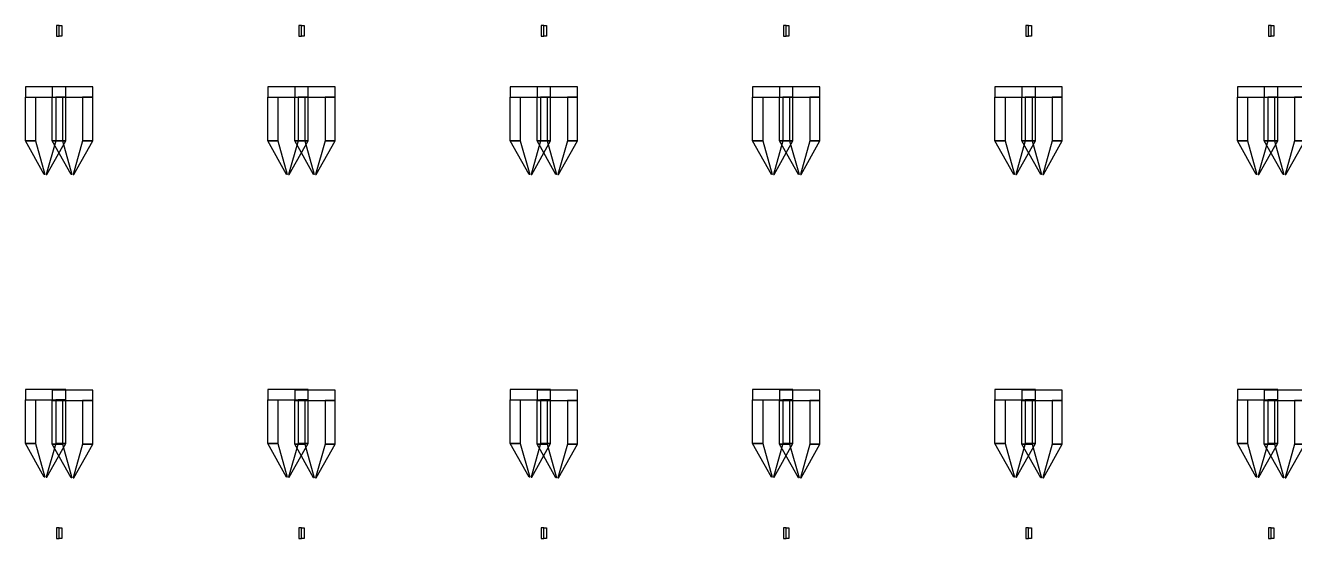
# Model space of a CAD drawing. Extents: x -50899 to 50899, y -48295 to 50898.
# Drawn here: x -15550 to -6125, y -28058 to -24242 of the extents above; entities that cross this region are included whole.
import ezdxf

# ---------------------------------------------------------------- set-up
doc = ezdxf.new("R2010")
doc.units = 0

# ---------------------------------------------------------------- blocks, each defined once
blk = doc.blocks.new('Q6')
for points in [[(3250, 14425), (3250, 14350), (3550, 14350), (3550, 14425), (3250, 14425)], [(3250, 14425), (3250, 14350), (3550, 14350), (3550, 14425), (3250, 14425)], [(3325, 14350), (3325, 14025), (3250, 14025), (3250, 14350), (3325, 14350)], [(3325, 14350), (3325, 14025), (3250, 14025), (3250, 14350), (3325, 14350)], [(3475, 14350), (3475, 14025), (3550, 14025), (3550, 14350), (3475, 14350)], [(3475, 14350), (3475, 14025), (3550, 14025), (3550, 14350), (3475, 14350)], [(3325, 14025), (3395, 13775), (3390.2, 13775), (3250, 14025), (3325, 14025)], [(3325, 14025), (3395, 13775), (3390.2, 13775), (3250, 14025), (3325, 14025)], [(3475, 14025), (3405, 13775), (3409.8, 13775), (3550, 14025), (3475, 14025)], [(3475, 14025), (3405, 13775), (3409.8, 13775), (3550, 14025), (3475, 14025)], [(3250, 12175), (3250, 12100), (3550, 12100), (3550, 12175), (3250, 12175)], [(3250, 12175), (3250, 12100), (3550, 12100), (3550, 12175), (3250, 12175)], [(3325, 12100), (3325, 11775), (3250, 11775), (3250, 12100), (3325, 12100)], [(3325, 12100), (3325, 11775), (3250, 11775), (3250, 12100), (3325, 12100)], [(3475, 12100), (3475, 11775), (3550, 11775), (3550, 12100), (3475, 12100)], [(3475, 12100), (3475, 11775), (3550, 11775), (3550, 12100), (3475, 12100)], [(3325, 11775), (3395, 11525), (3390.2, 11525), (3250, 11775), (3325, 11775)], [(3325, 11775), (3395, 11525), (3390.2, 11525), (3250, 11775), (3325, 11775)], [(3475, 11775), (3405, 11525), (3409.8, 11525), (3550, 11775), (3475, 11775)], [(3475, 11775), (3405, 11525), (3409.8, 11525), (3550, 11775), (3475, 11775)]]:
    blk.add_lwpolyline(points)
blk = doc.blocks.new('Q7')
for points in [[(1700, 14802.9), (1700, 14882.9), (1680, 14882.9), (1680, 14802.9), (1700, 14802.9)], [(3250, 14425), (3250, 14350), (3550, 14350), (3550, 14425), (3250, 14425)], [(3250, 14425), (3250, 14350), (3550, 14350), (3550, 14425), (3250, 14425)], [(3325, 14350), (3325, 14025), (3250, 14025), (3250, 14350), (3325, 14350)], [(3325, 14350), (3325, 14025), (3250, 14025), (3250, 14350), (3325, 14350)], [(3475, 14350), (3475, 14025), (3550, 14025), (3550, 14350), (3475, 14350)], [(3475, 14350), (3475, 14025), (3550, 14025), (3550, 14350), (3475, 14350)], [(3325, 14025), (3395, 13775), (3390.2, 13775), (3250, 14025), (3325, 14025)], [(3325, 14025), (3395, 13775), (3390.2, 13775), (3250, 14025), (3325, 14025)], [(3475, 14025), (3405, 13775), (3409.8, 13775), (3550, 14025), (3475, 14025)], [(3475, 14025), (3405, 13775), (3409.8, 13775), (3550, 14025), (3475, 14025)], [(3250, 12175), (3250, 12100), (3550, 12100), (3550, 12175), (3250, 12175)], [(3250, 12175), (3250, 12100), (3550, 12100), (3550, 12175), (3250, 12175)], [(3325, 12100), (3325, 11775), (3250, 11775), (3250, 12100), (3325, 12100)], [(3325, 12100), (3325, 11775), (3250, 11775), (3250, 12100), (3325, 12100)], [(3475, 12100), (3475, 11775), (3550, 11775), (3550, 12100), (3475, 12100)], [(3475, 12100), (3475, 11775), (3550, 11775), (3550, 12100), (3475, 12100)], [(3325, 11775), (3395, 11525), (3390.2, 11525), (3250, 11775), (3325, 11775)], [(3325, 11775), (3395, 11525), (3390.2, 11525), (3250, 11775), (3325, 11775)], [(3475, 11775), (3405, 11525), (3409.8, 11525), (3550, 11775), (3475, 11775)], [(3475, 11775), (3405, 11525), (3409.8, 11525), (3550, 11775), (3475, 11775)], [(1700, 11067.1), (1700, 11147.1), (1680, 11147.1), (1680, 11067.1), (1700, 11067.1)]]:
    blk.add_lwpolyline(points)
blk = doc.blocks.new('Q8')
for points in [[(-100, 14802.9), (-100, 14882.9), (-80, 14882.9), (-80, 14802.9), (-100, 14802.9)], [(1700, 14802.9), (1700, 14882.9), (1680, 14882.9), (1680, 14802.9), (1700, 14802.9)], [(3250, 14425), (3250, 14350), (3550, 14350), (3550, 14425), (3250, 14425)], [(3250, 14425), (3250, 14350), (3550, 14350), (3550, 14425), (3250, 14425)], [(3325, 14350), (3325, 14025), (3250, 14025), (3250, 14350), (3325, 14350)], [(3325, 14350), (3325, 14025), (3250, 14025), (3250, 14350), (3325, 14350)], [(3475, 14350), (3475, 14025), (3550, 14025), (3550, 14350), (3475, 14350)], [(3475, 14350), (3475, 14025), (3550, 14025), (3550, 14350), (3475, 14350)], [(3325, 14025), (3395, 13775), (3390.2, 13775), (3250, 14025), (3325, 14025)], [(3325, 14025), (3395, 13775), (3390.2, 13775), (3250, 14025), (3325, 14025)], [(3475, 14025), (3405, 13775), (3409.8, 13775), (3550, 14025), (3475, 14025)], [(3475, 14025), (3405, 13775), (3409.8, 13775), (3550, 14025), (3475, 14025)], [(3250, 12175), (3250, 12100), (3550, 12100), (3550, 12175), (3250, 12175)], [(3250, 12175), (3250, 12100), (3550, 12100), (3550, 12175), (3250, 12175)], [(3325, 12100), (3325, 11775), (3250, 11775), (3250, 12100), (3325, 12100)], [(3325, 12100), (3325, 11775), (3250, 11775), (3250, 12100), (3325, 12100)], [(3475, 12100), (3475, 11775), (3550, 11775), (3550, 12100), (3475, 12100)], [(3475, 12100), (3475, 11775), (3550, 11775), (3550, 12100), (3475, 12100)], [(3325, 11775), (3395, 11525), (3390.2, 11525), (3250, 11775), (3325, 11775)], [(3325, 11775), (3395, 11525), (3390.2, 11525), (3250, 11775), (3325, 11775)], [(3475, 11775), (3405, 11525), (3409.8, 11525), (3550, 11775), (3475, 11775)], [(3475, 11775), (3405, 11525), (3409.8, 11525), (3550, 11775), (3475, 11775)], [(-100, 11067.1), (-100, 11147.1), (-80, 11147.1), (-80, 11067.1), (-100, 11067.1)], [(1700, 11067.1), (1700, 11147.1), (1680, 11147.1), (1680, 11067.1), (1700, 11067.1)]]:
    blk.add_lwpolyline(points)
blk = doc.blocks.new('Q9')
for points in [[(-100, 14802.9), (-100, 14882.9), (-80, 14882.9), (-80, 14802.9), (-100, 14802.9)], [(1700, 14802.9), (1700, 14882.9), (1680, 14882.9), (1680, 14802.9), (1700, 14802.9)], [(-1950, 14425), (-1950, 14350), (-1650, 14350), (-1650, 14425), (-1950, 14425)], [(-1950, 14425), (-1950, 14350), (-1650, 14350), (-1650, 14425), (-1950, 14425)], [(3250, 14425), (3250, 14350), (3550, 14350), (3550, 14425), (3250, 14425)], [(3250, 14425), (3250, 14350), (3550, 14350), (3550, 14425), (3250, 14425)], [(-1875, 14350), (-1875, 14025), (-1950, 14025), (-1950, 14350), (-1875, 14350)], [(-1875, 14350), (-1875, 14025), (-1950, 14025), (-1950, 14350), (-1875, 14350)], [(-1725, 14350), (-1725, 14025), (-1650, 14025), (-1650, 14350), (-1725, 14350)], [(-1725, 14350), (-1725, 14025), (-1650, 14025), (-1650, 14350), (-1725, 14350)], [(3325, 14350), (3325, 14025), (3250, 14025), (3250, 14350), (3325, 14350)], [(3325, 14350), (3325, 14025), (3250, 14025), (3250, 14350), (3325, 14350)], [(3475, 14350), (3475, 14025), (3550, 14025), (3550, 14350), (3475, 14350)], [(3475, 14350), (3475, 14025), (3550, 14025), (3550, 14350), (3475, 14350)], [(-1875, 14025), (-1805, 13775), (-1809.8, 13775), (-1950, 14025), (-1875, 14025)], [(-1875, 14025), (-1805, 13775), (-1809.8, 13775), (-1950, 14025), (-1875, 14025)], [(-1725, 14025), (-1795, 13775), (-1790.2, 13775), (-1650, 14025), (-1725, 14025)], [(-1725, 14025), (-1795, 13775), (-1790.2, 13775), (-1650, 14025), (-1725, 14025)], [(3325, 14025), (3395, 13775), (3390.2, 13775), (3250, 14025), (3325, 14025)], [(3325, 14025), (3395, 13775), (3390.2, 13775), (3250, 14025), (3325, 14025)], [(3475, 14025), (3405, 13775), (3409.8, 13775), (3550, 14025), (3475, 14025)], [(3475, 14025), (3405, 13775), (3409.8, 13775), (3550, 14025), (3475, 14025)], [(-1950, 12170), (-1950, 12095), (-1650, 12095), (-1650, 12170), (-1950, 12170)], [(-1950, 12170), (-1950, 12095), (-1650, 12095), (-1650, 12170), (-1950, 12170)], [(3250, 12175), (3250, 12100), (3550, 12100), (3550, 12175), (3250, 12175)], [(3250, 12175), (3250, 12100), (3550, 12100), (3550, 12175), (3250, 12175)], [(-1875, 12095), (-1875, 11770), (-1950, 11770), (-1950, 12095), (-1875, 12095)], [(-1875, 12095), (-1875, 11770), (-1950, 11770), (-1950, 12095), (-1875, 12095)], [(-1725, 12095), (-1725, 11770), (-1650, 11770), (-1650, 12095), (-1725, 12095)], [(-1725, 12095), (-1725, 11770), (-1650, 11770), (-1650, 12095), (-1725, 12095)], [(3325, 12100), (3325, 11775), (3250, 11775), (3250, 12100), (3325, 12100)], [(3325, 12100), (3325, 11775), (3250, 11775), (3250, 12100), (3325, 12100)], [(3475, 12100), (3475, 11775), (3550, 11775), (3550, 12100), (3475, 12100)], [(3475, 12100), (3475, 11775), (3550, 11775), (3550, 12100), (3475, 12100)], [(-1875, 11770), (-1805, 11520), (-1809.8, 11520), (-1950, 11770), (-1875, 11770)], [(-1875, 11770), (-1805, 11520), (-1809.8, 11520), (-1950, 11770), (-1875, 11770)], [(-1725, 11770), (-1795, 11520), (-1790.2, 11520), (-1650, 11770), (-1725, 11770)], [(-1725, 11770), (-1795, 11520), (-1790.2, 11520), (-1650, 11770), (-1725, 11770)], [(3325, 11775), (3395, 11525), (3390.2, 11525), (3250, 11775), (3325, 11775)], [(3325, 11775), (3395, 11525), (3390.2, 11525), (3250, 11775), (3325, 11775)], [(3475, 11775), (3405, 11525), (3409.8, 11525), (3550, 11775), (3475, 11775)], [(3475, 11775), (3405, 11525), (3409.8, 11525), (3550, 11775), (3475, 11775)], [(-100, 11067.1), (-100, 11147.1), (-80, 11147.1), (-80, 11067.1), (-100, 11067.1)], [(1700, 11067.1), (1700, 11147.1), (1680, 11147.1), (1680, 11067.1), (1700, 11067.1)]]:
    blk.add_lwpolyline(points)
blk = doc.blocks.new('Q10')
for points in [[(-100, 14802.9), (-100, 14882.9), (-80, 14882.9), (-80, 14802.9), (-100, 14802.9)], [(1700, 14802.9), (1700, 14882.9), (1680, 14882.9), (1680, 14802.9), (1700, 14802.9)], [(-1950, 14425), (-1950, 14350), (-1650, 14350), (-1650, 14425), (-1950, 14425)], [(-1950, 14425), (-1950, 14350), (-1650, 14350), (-1650, 14425), (-1950, 14425)], [(3250, 14425), (3250, 14350), (3550, 14350), (3550, 14425), (3250, 14425)], [(3250, 14425), (3250, 14350), (3550, 14350), (3550, 14425), (3250, 14425)], [(-1875, 14350), (-1875, 14025), (-1950, 14025), (-1950, 14350), (-1875, 14350)], [(-1875, 14350), (-1875, 14025), (-1950, 14025), (-1950, 14350), (-1875, 14350)], [(-1725, 14350), (-1725, 14025), (-1650, 14025), (-1650, 14350), (-1725, 14350)], [(-1725, 14350), (-1725, 14025), (-1650, 14025), (-1650, 14350), (-1725, 14350)], [(3325, 14350), (3325, 14025), (3250, 14025), (3250, 14350), (3325, 14350)], [(3325, 14350), (3325, 14025), (3250, 14025), (3250, 14350), (3325, 14350)], [(3475, 14350), (3475, 14025), (3550, 14025), (3550, 14350), (3475, 14350)], [(3475, 14350), (3475, 14025), (3550, 14025), (3550, 14350), (3475, 14350)], [(-1875, 14025), (-1805, 13775), (-1809.8, 13775), (-1950, 14025), (-1875, 14025)], [(-1875, 14025), (-1805, 13775), (-1809.8, 13775), (-1950, 14025), (-1875, 14025)], [(-1725, 14025), (-1795, 13775), (-1790.2, 13775), (-1650, 14025), (-1725, 14025)], [(-1725, 14025), (-1795, 13775), (-1790.2, 13775), (-1650, 14025), (-1725, 14025)], [(3325, 14025), (3395, 13775), (3390.2, 13775), (3250, 14025), (3325, 14025)], [(3325, 14025), (3395, 13775), (3390.2, 13775), (3250, 14025), (3325, 14025)], [(3475, 14025), (3405, 13775), (3409.8, 13775), (3550, 14025), (3475, 14025)], [(3475, 14025), (3405, 13775), (3409.8, 13775), (3550, 14025), (3475, 14025)], [(-1950, 12170), (-1950, 12095), (-1650, 12095), (-1650, 12170), (-1950, 12170)], [(-1950, 12170), (-1950, 12095), (-1650, 12095), (-1650, 12170), (-1950, 12170)], [(3250, 12175), (3250, 12100), (3550, 12100), (3550, 12175), (3250, 12175)], [(3250, 12175), (3250, 12100), (3550, 12100), (3550, 12175), (3250, 12175)], [(-1875, 12095), (-1875, 11770), (-1950, 11770), (-1950, 12095), (-1875, 12095)], [(-1875, 12095), (-1875, 11770), (-1950, 11770), (-1950, 12095), (-1875, 12095)], [(-1725, 12095), (-1725, 11770), (-1650, 11770), (-1650, 12095), (-1725, 12095)], [(-1725, 12095), (-1725, 11770), (-1650, 11770), (-1650, 12095), (-1725, 12095)], [(3325, 12100), (3325, 11775), (3250, 11775), (3250, 12100), (3325, 12100)], [(3325, 12100), (3325, 11775), (3250, 11775), (3250, 12100), (3325, 12100)], [(3475, 12100), (3475, 11775), (3550, 11775), (3550, 12100), (3475, 12100)], [(3475, 12100), (3475, 11775), (3550, 11775), (3550, 12100), (3475, 12100)], [(-1875, 11770), (-1805, 11520), (-1809.8, 11520), (-1950, 11770), (-1875, 11770)], [(-1875, 11770), (-1805, 11520), (-1809.8, 11520), (-1950, 11770), (-1875, 11770)], [(-1725, 11770), (-1795, 11520), (-1790.2, 11520), (-1650, 11770), (-1725, 11770)], [(-1725, 11770), (-1795, 11520), (-1790.2, 11520), (-1650, 11770), (-1725, 11770)], [(3325, 11775), (3395, 11525), (3390.2, 11525), (3250, 11775), (3325, 11775)], [(3325, 11775), (3395, 11525), (3390.2, 11525), (3250, 11775), (3325, 11775)], [(3475, 11775), (3405, 11525), (3409.8, 11525), (3550, 11775), (3475, 11775)], [(3475, 11775), (3405, 11525), (3409.8, 11525), (3550, 11775), (3475, 11775)], [(-100, 11067.1), (-100, 11147.1), (-80, 11147.1), (-80, 11067.1), (-100, 11067.1)], [(1700, 11067.1), (1700, 11147.1), (1680, 11147.1), (1680, 11067.1), (1700, 11067.1)]]:
    blk.add_lwpolyline(points)
blk = doc.blocks.new('Q11')
for points in [[(-100, 14802.9), (-100, 14882.9), (-80, 14882.9), (-80, 14802.9), (-100, 14802.9)], [(1700, 14802.9), (1700, 14882.9), (1680, 14882.9), (1680, 14802.9), (1700, 14802.9)], [(-1950, 14425), (-1950, 14350), (-1650, 14350), (-1650, 14425), (-1950, 14425)], [(-1950, 14425), (-1950, 14350), (-1650, 14350), (-1650, 14425), (-1950, 14425)], [(3250, 14425), (3250, 14350), (3550, 14350), (3550, 14425), (3250, 14425)], [(3250, 14425), (3250, 14350), (3550, 14350), (3550, 14425), (3250, 14425)], [(-1875, 14350), (-1875, 14025), (-1950, 14025), (-1950, 14350), (-1875, 14350)], [(-1875, 14350), (-1875, 14025), (-1950, 14025), (-1950, 14350), (-1875, 14350)], [(-1725, 14350), (-1725, 14025), (-1650, 14025), (-1650, 14350), (-1725, 14350)], [(-1725, 14350), (-1725, 14025), (-1650, 14025), (-1650, 14350), (-1725, 14350)], [(3325, 14350), (3325, 14025), (3250, 14025), (3250, 14350), (3325, 14350)], [(3325, 14350), (3325, 14025), (3250, 14025), (3250, 14350), (3325, 14350)], [(3475, 14350), (3475, 14025), (3550, 14025), (3550, 14350), (3475, 14350)], [(3475, 14350), (3475, 14025), (3550, 14025), (3550, 14350), (3475, 14350)], [(-1875, 14025), (-1805, 13775), (-1809.8, 13775), (-1950, 14025), (-1875, 14025)], [(-1875, 14025), (-1805, 13775), (-1809.8, 13775), (-1950, 14025), (-1875, 14025)], [(-1725, 14025), (-1795, 13775), (-1790.2, 13775), (-1650, 14025), (-1725, 14025)], [(-1725, 14025), (-1795, 13775), (-1790.2, 13775), (-1650, 14025), (-1725, 14025)], [(3325, 14025), (3395, 13775), (3390.2, 13775), (3250, 14025), (3325, 14025)], [(3325, 14025), (3395, 13775), (3390.2, 13775), (3250, 14025), (3325, 14025)], [(3475, 14025), (3405, 13775), (3409.8, 13775), (3550, 14025), (3475, 14025)], [(3475, 14025), (3405, 13775), (3409.8, 13775), (3550, 14025), (3475, 14025)], [(-1950, 12170), (-1950, 12095), (-1650, 12095), (-1650, 12170), (-1950, 12170)], [(-1950, 12170), (-1950, 12095), (-1650, 12095), (-1650, 12170), (-1950, 12170)], [(3250, 12175), (3250, 12100), (3550, 12100), (3550, 12175), (3250, 12175)], [(3250, 12175), (3250, 12100), (3550, 12100), (3550, 12175), (3250, 12175)], [(-1875, 12095), (-1875, 11770), (-1950, 11770), (-1950, 12095), (-1875, 12095)], [(-1875, 12095), (-1875, 11770), (-1950, 11770), (-1950, 12095), (-1875, 12095)], [(-1725, 12095), (-1725, 11770), (-1650, 11770), (-1650, 12095), (-1725, 12095)], [(-1725, 12095), (-1725, 11770), (-1650, 11770), (-1650, 12095), (-1725, 12095)], [(3325, 12100), (3325, 11775), (3250, 11775), (3250, 12100), (3325, 12100)], [(3325, 12100), (3325, 11775), (3250, 11775), (3250, 12100), (3325, 12100)], [(3475, 12100), (3475, 11775), (3550, 11775), (3550, 12100), (3475, 12100)], [(3475, 12100), (3475, 11775), (3550, 11775), (3550, 12100), (3475, 12100)], [(-1875, 11770), (-1805, 11520), (-1809.8, 11520), (-1950, 11770), (-1875, 11770)], [(-1875, 11770), (-1805, 11520), (-1809.8, 11520), (-1950, 11770), (-1875, 11770)], [(-1725, 11770), (-1795, 11520), (-1790.2, 11520), (-1650, 11770), (-1725, 11770)], [(-1725, 11770), (-1795, 11520), (-1790.2, 11520), (-1650, 11770), (-1725, 11770)], [(3325, 11775), (3395, 11525), (3390.2, 11525), (3250, 11775), (3325, 11775)], [(3325, 11775), (3395, 11525), (3390.2, 11525), (3250, 11775), (3325, 11775)], [(3475, 11775), (3405, 11525), (3409.8, 11525), (3550, 11775), (3475, 11775)], [(3475, 11775), (3405, 11525), (3409.8, 11525), (3550, 11775), (3475, 11775)], [(-100, 11067.1), (-100, 11147.1), (-80, 11147.1), (-80, 11067.1), (-100, 11067.1)], [(1700, 11067.1), (1700, 11147.1), (1680, 11147.1), (1680, 11067.1), (1700, 11067.1)]]:
    blk.add_lwpolyline(points)
blk = doc.blocks.new('Q12')
for points in [[(-100, 14802.9), (-100, 14882.9), (-80, 14882.9), (-80, 14802.9), (-100, 14802.9)], [(1700, 14802.9), (1700, 14882.9), (1680, 14882.9), (1680, 14802.9), (1700, 14802.9)], [(-1950, 14425), (-1950, 14350), (-1650, 14350), (-1650, 14425), (-1950, 14425)], [(-1950, 14425), (-1950, 14350), (-1650, 14350), (-1650, 14425), (-1950, 14425)], [(-1875, 14350), (-1875, 14025), (-1950, 14025), (-1950, 14350), (-1875, 14350)], [(-1875, 14350), (-1875, 14025), (-1950, 14025), (-1950, 14350), (-1875, 14350)], [(-1725, 14350), (-1725, 14025), (-1650, 14025), (-1650, 14350), (-1725, 14350)], [(-1725, 14350), (-1725, 14025), (-1650, 14025), (-1650, 14350), (-1725, 14350)], [(-1875, 14025), (-1805, 13775), (-1809.8, 13775), (-1950, 14025), (-1875, 14025)], [(-1875, 14025), (-1805, 13775), (-1809.8, 13775), (-1950, 14025), (-1875, 14025)], [(-1725, 14025), (-1795, 13775), (-1790.2, 13775), (-1650, 14025), (-1725, 14025)], [(-1725, 14025), (-1795, 13775), (-1790.2, 13775), (-1650, 14025), (-1725, 14025)], [(-1950, 12170), (-1950, 12095), (-1650, 12095), (-1650, 12170), (-1950, 12170)], [(-1950, 12170), (-1950, 12095), (-1650, 12095), (-1650, 12170), (-1950, 12170)], [(-1875, 12095), (-1875, 11770), (-1950, 11770), (-1950, 12095), (-1875, 12095)], [(-1875, 12095), (-1875, 11770), (-1950, 11770), (-1950, 12095), (-1875, 12095)], [(-1725, 12095), (-1725, 11770), (-1650, 11770), (-1650, 12095), (-1725, 12095)], [(-1725, 12095), (-1725, 11770), (-1650, 11770), (-1650, 12095), (-1725, 12095)], [(-1875, 11770), (-1805, 11520), (-1809.8, 11520), (-1950, 11770), (-1875, 11770)], [(-1875, 11770), (-1805, 11520), (-1809.8, 11520), (-1950, 11770), (-1875, 11770)], [(-1725, 11770), (-1795, 11520), (-1790.2, 11520), (-1650, 11770), (-1725, 11770)], [(-1725, 11770), (-1795, 11520), (-1790.2, 11520), (-1650, 11770), (-1725, 11770)], [(-100, 11067.1), (-100, 11147.1), (-80, 11147.1), (-80, 11067.1), (-100, 11067.1)], [(1700, 11067.1), (1700, 11147.1), (1680, 11147.1), (1680, 11067.1), (1700, 11067.1)]]:
    blk.add_lwpolyline(points)
blk = doc.blocks.new('Q13')
for points in [[(-100, 14802.9), (-100, 14882.9), (-80, 14882.9), (-80, 14802.9), (-100, 14802.9)], [(-1950, 14425), (-1950, 14350), (-1650, 14350), (-1650, 14425), (-1950, 14425)], [(-1950, 14425), (-1950, 14350), (-1650, 14350), (-1650, 14425), (-1950, 14425)], [(-1875, 14350), (-1875, 14025), (-1950, 14025), (-1950, 14350), (-1875, 14350)], [(-1875, 14350), (-1875, 14025), (-1950, 14025), (-1950, 14350), (-1875, 14350)], [(-1725, 14350), (-1725, 14025), (-1650, 14025), (-1650, 14350), (-1725, 14350)], [(-1725, 14350), (-1725, 14025), (-1650, 14025), (-1650, 14350), (-1725, 14350)], [(-1875, 14025), (-1805, 13775), (-1809.8, 13775), (-1950, 14025), (-1875, 14025)], [(-1875, 14025), (-1805, 13775), (-1809.8, 13775), (-1950, 14025), (-1875, 14025)], [(-1725, 14025), (-1795, 13775), (-1790.2, 13775), (-1650, 14025), (-1725, 14025)], [(-1725, 14025), (-1795, 13775), (-1790.2, 13775), (-1650, 14025), (-1725, 14025)], [(-1950, 12170), (-1950, 12095), (-1650, 12095), (-1650, 12170), (-1950, 12170)], [(-1950, 12170), (-1950, 12095), (-1650, 12095), (-1650, 12170), (-1950, 12170)], [(-1875, 12095), (-1875, 11770), (-1950, 11770), (-1950, 12095), (-1875, 12095)], [(-1875, 12095), (-1875, 11770), (-1950, 11770), (-1950, 12095), (-1875, 12095)], [(-1725, 12095), (-1725, 11770), (-1650, 11770), (-1650, 12095), (-1725, 12095)], [(-1725, 12095), (-1725, 11770), (-1650, 11770), (-1650, 12095), (-1725, 12095)], [(-1875, 11770), (-1805, 11520), (-1809.8, 11520), (-1950, 11770), (-1875, 11770)], [(-1875, 11770), (-1805, 11520), (-1809.8, 11520), (-1950, 11770), (-1875, 11770)], [(-1725, 11770), (-1795, 11520), (-1790.2, 11520), (-1650, 11770), (-1725, 11770)], [(-1725, 11770), (-1795, 11520), (-1790.2, 11520), (-1650, 11770), (-1725, 11770)], [(-100, 11067.1), (-100, 11147.1), (-80, 11147.1), (-80, 11067.1), (-100, 11067.1)]]:
    blk.add_lwpolyline(points)
blk = doc.blocks.new('Q14')
for points in [[(-1950, 14425), (-1950, 14350), (-1650, 14350), (-1650, 14425), (-1950, 14425)], [(-1950, 14425), (-1950, 14350), (-1650, 14350), (-1650, 14425), (-1950, 14425)], [(-1875, 14350), (-1875, 14025), (-1950, 14025), (-1950, 14350), (-1875, 14350)], [(-1875, 14350), (-1875, 14025), (-1950, 14025), (-1950, 14350), (-1875, 14350)], [(-1725, 14350), (-1725, 14025), (-1650, 14025), (-1650, 14350), (-1725, 14350)], [(-1725, 14350), (-1725, 14025), (-1650, 14025), (-1650, 14350), (-1725, 14350)], [(-1875, 14025), (-1805, 13775), (-1809.8, 13775), (-1950, 14025), (-1875, 14025)], [(-1875, 14025), (-1805, 13775), (-1809.8, 13775), (-1950, 14025), (-1875, 14025)], [(-1725, 14025), (-1795, 13775), (-1790.2, 13775), (-1650, 14025), (-1725, 14025)], [(-1725, 14025), (-1795, 13775), (-1790.2, 13775), (-1650, 14025), (-1725, 14025)], [(-1950, 12170), (-1950, 12095), (-1650, 12095), (-1650, 12170), (-1950, 12170)], [(-1950, 12170), (-1950, 12095), (-1650, 12095), (-1650, 12170), (-1950, 12170)], [(-1875, 12095), (-1875, 11770), (-1950, 11770), (-1950, 12095), (-1875, 12095)], [(-1875, 12095), (-1875, 11770), (-1950, 11770), (-1950, 12095), (-1875, 12095)], [(-1725, 12095), (-1725, 11770), (-1650, 11770), (-1650, 12095), (-1725, 12095)], [(-1725, 12095), (-1725, 11770), (-1650, 11770), (-1650, 12095), (-1725, 12095)], [(-1875, 11770), (-1805, 11520), (-1809.8, 11520), (-1950, 11770), (-1875, 11770)], [(-1875, 11770), (-1805, 11520), (-1809.8, 11520), (-1950, 11770), (-1875, 11770)], [(-1725, 11770), (-1795, 11520), (-1790.2, 11520), (-1650, 11770), (-1725, 11770)], [(-1725, 11770), (-1795, 11520), (-1790.2, 11520), (-1650, 11770), (-1725, 11770)]]:
    blk.add_lwpolyline(points)

msp = doc.modelspace()

# ---------------------------------------------------------------- block references
for name, p in [('Q6', (-18800, -39125)), ('Q7', (-17000, -39125)), ('Q8', (-15200, -39125)), ('Q9', (-13400, -39125)), ('Q10', (-11600, -39125)), ('Q11', (-9800, -39125)), ('Q12', (-8000, -39125)), ('Q13', (-6200, -39125)), ('Q14', (-4400, -39125))]:
    msp.add_blockref(name, p)

doc.saveas('drawing.dxf')
